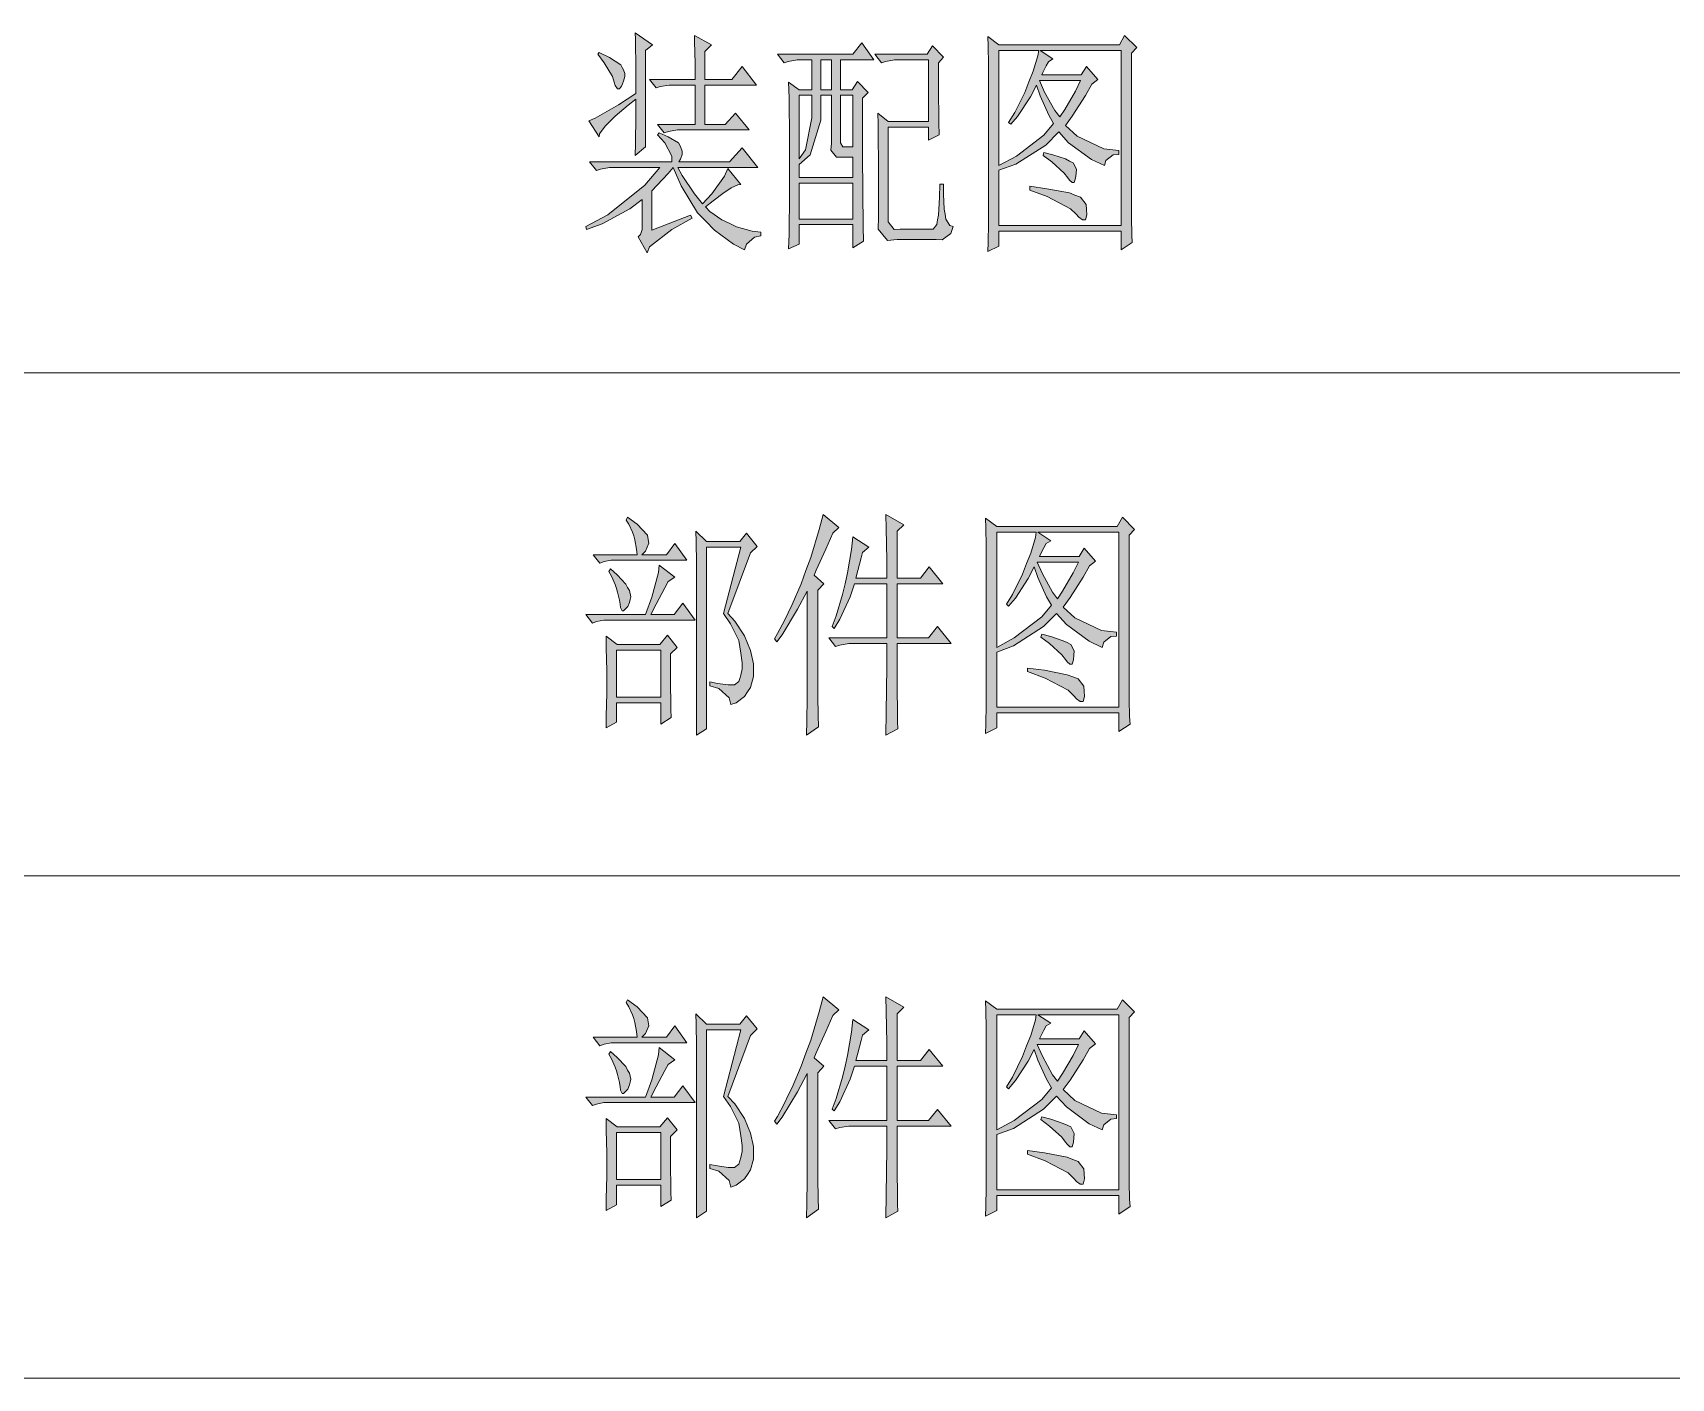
# Model space of a CAD drawing. Header units: millimetres. Extents: x 0 to 207, y 0 to 293.
# Drawn here: x 104.08 to 129.78, y 196.33 to 217.43 of the extents above; entities that cross this region are included whole.
import ezdxf

# ---------------------------------------------------------------- set-up
doc = ezdxf.new("R2010")
doc.units = ezdxf.units.MM

msp = doc.modelspace()

# ---------------------------------------------------------------- hatches: boundary and pattern name
h = msp.add_hatch(color=0)
h.dxf.hatch_style = 2
h.paths.add_polyline_path([(113.693222, 217.148833), (113.693222, 215.638944), (113.530944, 215.504889), (113.534472, 215.688333), (113.541528, 216.129306), (113.541528, 216.386833), (113.418056, 216.291583), (113.216972, 216.118722), (113.135833, 216.041111), (113.058222, 215.9635), (112.970028, 215.843556), (112.9665, 215.797694), (112.800694, 216.048167), (112.903, 216.086972), (113.269889, 216.298639), (113.541528, 216.475028), (113.541528, 216.848972), (113.534472, 217.325222), (113.530944, 217.427528), (113.799056, 217.237028)])
h = msp.add_hatch(color=0)
h.dxf.hatch_style = 2
h.paths.add_polyline_path([(113.753194, 216.69375), (114.469333, 216.69375), (114.469333, 216.944222), (114.462278, 217.289944), (114.45875, 217.385194), (114.726861, 217.237028), (114.621028, 217.134722), (114.621028, 216.69375), (115.044361, 216.69375), (115.210167, 216.898361), (115.432417, 216.605556), (114.621028, 216.605556), (114.621028, 215.988194), (114.938528, 215.988194), (115.104333, 216.164583), (115.316, 215.903528), (114.26825, 215.903528), (114.194167, 215.903528), (114.053056, 215.878833), (113.986028, 215.857667), (113.880194, 215.988194), (114.469333, 215.988194), (114.469333, 216.605556), (114.14125, 216.605556), (114.063639, 216.605556), (113.922528, 216.584389), (113.859028, 216.563222)])
h = msp.add_hatch(color=0)
h.paths.add_polyline_path([(117.097528, 216.400944), (117.097528, 215.504889), (117.104583, 214.383056), (117.111639, 214.157278), (116.945833, 214.054972), (116.945833, 214.418333), (116.102694, 214.418333), (116.102694, 214.111417), (115.936889, 214.037333), (115.943944, 214.266639), (115.947472, 214.912222), (115.947472, 215.332028), (115.947472, 215.748306), (115.943944, 216.408), (115.936889, 216.651417), (116.102694, 216.535), (116.30025, 216.535), (116.30025, 217.004194), (116.148556, 217.004194), (116.070944, 217.004194), (115.929833, 216.9795), (115.866333, 216.958333), (115.7605, 217.092389), (116.945833, 217.092389), (117.086944, 217.268778), (117.273917, 217.004194), (116.748278, 217.004194), (116.748278, 216.535), (116.93525, 216.535), (117.016389, 216.665528), (117.182194, 216.489139)])
h.paths.add_polyline_path([(116.441361, 216.446806), (116.441361, 216.055222), (116.272028, 215.515472), (116.102694, 215.36025), (116.102694, 215.155639), (116.945833, 215.155639), (116.945833, 215.476667), (116.783556, 215.476667), (116.688306, 215.476667), (116.600111, 215.586028), (116.607167, 215.695389), (116.607167, 216.446806)])
h.paths.add_polyline_path([(116.102694, 215.067444), (116.102694, 214.506528), (116.945833, 214.506528), (116.945833, 215.067444)])
h.paths.add_polyline_path([(116.748278, 216.446806), (116.748278, 215.769472), (116.748278, 215.702444), (116.787083, 215.638944), (116.829417, 215.638944), (116.945833, 215.638944), (116.945833, 216.446806)])
h.paths.add_polyline_path([(116.102694, 216.446806), (116.102694, 215.448444), (116.201472, 215.593083), (116.30025, 216.094028), (116.30025, 216.446806)])
h.paths.add_polyline_path([(116.441361, 217.004194), (116.441361, 216.535), (116.607167, 216.535), (116.607167, 217.004194)])
h = msp.add_hatch(color=0)
h.dxf.hatch_style = 2
h.paths.add_polyline_path([(118.286389, 216.958333), (118.286389, 216.577333), (118.289917, 216.012889), (118.296972, 215.829444), (118.131167, 215.74125), (118.131167, 215.945861), (117.499694, 215.945861), (117.499694, 214.59825), (117.499694, 214.464194), (117.591417, 214.340722), (117.686667, 214.347778), (118.155861, 214.347778), (118.201722, 214.347778), (118.261694, 214.421861), (118.272278, 214.495944), (118.286389, 214.5665), (118.304028, 214.845194), (118.307556, 215.053333), (118.367528, 215.053333), (118.367528, 214.898111), (118.378111, 214.66175), (118.392222, 214.580611), (118.402806, 214.503), (118.466306, 214.40775), (118.519222, 214.390111), (118.480417, 214.28075), (118.342833, 214.178444), (118.251111, 214.1855), (117.640806, 214.1855), (117.485583, 214.171389), (117.340944, 214.347778), (117.344472, 214.538278), (117.344472, 215.183861), (117.340944, 215.998778), (117.333889, 216.168111), (117.499694, 216.034056), (118.131167, 216.034056), (118.131167, 217.004194), (117.676083, 217.004194), (117.598472, 217.004194), (117.457361, 216.9795), (117.393861, 216.958333), (117.288028, 217.092389), (118.11, 217.092389), (118.191139, 217.222917), (118.367528, 217.046528)])
h = msp.add_hatch(color=0)
h.paths.add_polyline_path([(121.313222, 217.1065), (121.313222, 214.668806), (121.313222, 214.524167), (121.320278, 214.259583), (121.327333, 214.139639), (121.150944, 214.023222), (121.150944, 214.316028), (119.235361, 214.316028), (119.235361, 214.083194), (119.058972, 213.995), (119.066028, 214.139639), (119.073083, 214.443028), (119.073083, 214.594722), (119.073083, 216.813694), (119.073083, 216.937167), (119.066028, 217.215861), (119.058972, 217.371083), (119.235361, 217.237028), (121.12625, 217.237028), (121.207389, 217.385194), (121.397889, 217.194694)])
h.paths.add_polyline_path([(119.235361, 214.404222), (121.150944, 214.404222), (121.150944, 217.148833), (119.880944, 217.148833), (120.082028, 217.018306), (120.011472, 216.972444), (119.976194, 216.908944), (119.923278, 216.803111), (119.905639, 216.767833), (120.526528, 216.767833), (120.611194, 216.898361), (120.787583, 216.69375), (120.692333, 216.619667), (120.593556, 216.443278), (120.385417, 216.12225), (120.279583, 215.974083), (120.463028, 215.808278), (120.879306, 215.607194), (121.115667, 215.578972), (121.115667, 215.519), (121.027472, 215.511944), (120.914583, 215.42375), (120.889889, 215.346139), (120.685278, 215.441389), (120.328972, 215.702444), (120.17375, 215.871778), (119.969139, 215.667167), (119.499944, 215.367306), (119.235361, 215.272056)])
h.paths.add_polyline_path([(119.235361, 217.148833), (119.235361, 215.346139), (119.510528, 215.490778), (119.940917, 215.822389), (120.092611, 216.005833), (120.018528, 216.136361), (119.880944, 216.43975), (119.8245, 216.605556), (119.72925, 216.422111), (119.528167, 216.115194), (119.422333, 215.991722), (119.387056, 216.019944), (119.482306, 216.175167), (119.641056, 216.492667), (119.704556, 216.658472), (119.771583, 216.824278), (119.845667, 217.067694), (119.859778, 217.148833)])
h.paths.add_polyline_path([(119.870361, 216.679639), (119.9515, 216.496194), (120.11025, 216.210444), (120.187861, 216.108139), (120.269, 216.224556), (120.434806, 216.510306), (120.515944, 216.679639)])
h = msp.add_hatch(color=0)
h.dxf.hatch_style = 2
h.paths.add_polyline_path([(112.9665, 217.120611), (113.12525, 217.039472), (113.305167, 216.923056), (113.322806, 216.88425), (113.343972, 216.848972), (113.365139, 216.789), (113.365139, 216.767833), (113.365139, 216.739611), (113.3475, 216.669056), (113.329861, 216.626722), (113.312222, 216.587917), (113.284, 216.549111), (113.269889, 216.549111), (113.25225, 216.549111), (113.216972, 216.5985), (113.199333, 216.651417), (113.171111, 216.739611), (113.040583, 216.958333), (112.941806, 217.092389)])
h = msp.add_hatch(color=0)
h.dxf.hatch_style = 2
h.paths.add_polyline_path([(114.105972, 215.402583), (114.105972, 215.490778), (113.993083, 215.702444), (113.880194, 215.825917), (113.904889, 215.857667), (114.046, 215.797694), (114.208278, 215.702444), (114.229444, 215.667167), (114.247083, 215.628361), (114.26825, 215.568389), (114.26825, 215.547222), (114.26825, 215.519), (114.240028, 215.444917), (114.211806, 215.402583), (115.009083, 215.402583), (115.210167, 215.621306), (115.453583, 215.314389), (114.197694, 215.314389), (114.264722, 215.187389), (114.45875, 214.901639), (114.58575, 214.742889), (114.733917, 214.901639), (114.931472, 215.180333), (114.984389, 215.300278), (115.185472, 215.049806), (115.139611, 215.04275), (115.033778, 214.996889), (114.980861, 214.961611), (114.924417, 214.922806), (114.751556, 214.792278), (114.631611, 214.697028), (114.702167, 214.622944), (114.889139, 214.495944), (115.002028, 214.4395), (115.118444, 214.386583), (115.365389, 214.316028), (115.502972, 214.301917), (115.502972, 214.241944), (115.400667, 214.220778), (115.273667, 214.111417), (115.245444, 214.023222), (115.072583, 214.111417), (114.772722, 214.333667), (114.638667, 214.47125), (114.508139, 214.605306), (114.250611, 215.028639), (114.127139, 215.314389), (114.046, 215.219139), (113.876667, 215.035694), (113.788472, 214.9475), (113.788472, 214.330139), (114.398778, 214.5665), (114.423472, 214.520639), (114.105972, 214.34425), (113.753194, 214.072611), (113.717917, 213.977361), (113.576806, 214.227833), (113.612083, 214.263111), (113.640306, 214.34425), (113.636778, 214.390111), (113.636778, 214.813444), (113.446278, 214.668806), (113.012361, 214.432444), (112.765417, 214.34425), (112.754833, 214.390111), (113.100556, 214.573556), (113.682639, 215.035694), (113.915472, 215.314389), (113.199333, 215.314389), (113.12525, 215.314389), (112.984139, 215.289694), (112.920639, 215.268528), (112.814806, 215.402583)])
h = msp.add_hatch(color=0)
h.dxf.hatch_style = 2
h.paths.add_polyline_path([(119.940917, 215.55075), (120.082028, 215.511944), (120.279583, 215.448444), (120.339556, 215.416694), (120.399528, 215.388472), (120.452444, 215.289694), (120.445389, 215.219139), (120.438333, 215.148583), (120.417167, 215.081556), (120.399528, 215.081556), (120.381889, 215.081556), (120.339556, 215.116833), (120.314861, 215.152111), (120.258417, 215.226194), (120.064389, 215.402583), (119.930333, 215.504889)])
h = msp.add_hatch(color=0)
h.dxf.hatch_style = 2
h.paths.add_polyline_path([(119.718667, 215.021583), (119.986778, 214.982778), (120.343083, 214.91575), (120.42775, 214.880472), (120.512417, 214.848722), (120.604139, 214.735833), (120.611194, 214.654694), (120.614722, 214.573556), (120.593556, 214.492417), (120.561806, 214.492417), (120.544167, 214.492417), (120.487722, 214.538278), (120.445389, 214.580611), (120.357194, 214.668806), (119.993833, 214.859306), (119.718667, 214.961611)])
h = msp.add_hatch(color=0)
h.dxf.hatch_style = 2
h.paths.add_polyline_path([(112.87125, 209.243083), (113.562694, 209.243083), (113.552111, 209.331278), (113.523889, 209.475917), (113.50625, 209.535889), (113.488611, 209.595861), (113.428639, 209.719333), (113.389833, 209.786361), (113.411, 209.828694), (113.562694, 209.719333), (113.724972, 209.546472), (113.735556, 209.482972), (113.742611, 209.423), (113.693222, 209.299528), (113.63325, 209.243083), (114.021306, 209.243083), (114.151833, 209.419472), (114.338806, 209.154889), (113.199333, 209.154889), (113.153472, 209.154889), (113.040583, 209.133722), (112.977083, 209.109028)])
h = msp.add_hatch(color=0)
h.dxf.hatch_style = 2
h.paths.add_polyline_path([(116.219111, 206.410278), (116.222639, 206.639583), (116.229694, 206.992361), (116.229694, 207.115833), (116.229694, 208.671583), (116.078, 208.385833), (115.834583, 207.987194), (115.749917, 207.877833), (115.714639, 207.923694), (115.7605, 208.004833), (115.869861, 208.209444), (115.929833, 208.332917), (115.993333, 208.459917), (116.130917, 208.788), (116.205, 208.992611), (116.282611, 209.20075), (116.416667, 209.638194), (116.476639, 209.874556), (116.723583, 209.669944), (116.628333, 209.58175), (116.518972, 209.331278), (116.370806, 208.999667), (116.335528, 208.922056), (116.487222, 208.788), (116.3955, 208.685694), (116.3955, 207.158167), (116.3955, 207.027639), (116.399028, 206.720722), (116.406083, 206.544333)])
h = msp.add_hatch(color=0)
h.dxf.hatch_style = 2
h.paths.add_polyline_path([(117.475, 208.876194), (117.475, 209.154889), (117.467944, 209.655833), (117.460889, 209.874556), (117.743111, 209.712278), (117.637278, 209.609972), (117.637278, 208.876194), (118.004167, 208.876194), (118.14175, 209.052583), (118.353417, 208.788), (117.637278, 208.788), (117.637278, 207.937806), (118.131167, 207.937806), (118.272278, 208.114194), (118.483944, 207.849611), (117.637278, 207.849611), (117.637278, 207.292222), (117.644333, 206.625472), (117.651389, 206.512583), (117.460889, 206.410278), (117.467944, 206.770111), (117.475, 207.489778), (117.475, 207.849611), (116.956417, 207.849611), (116.882333, 207.849611), (116.741222, 207.824917), (116.674194, 207.80375), (116.568361, 207.937806), (117.475, 207.937806), (117.475, 208.788), (116.970528, 208.788), (116.899972, 208.583389), (116.741222, 208.230611), (116.653028, 208.085972), (116.61775, 208.114194), (116.68125, 208.283528), (116.783556, 208.618667), (116.822361, 208.788), (116.861167, 208.957333), (116.921139, 209.324222), (116.945833, 209.521778), (117.192778, 209.363028), (117.097528, 209.274833), (117.076361, 209.193694), (117.023444, 208.996139), (116.991694, 208.876194)])
h = msp.add_hatch(color=0)
h.paths.add_polyline_path([(121.277944, 209.55), (121.277944, 207.115833), (121.277944, 206.967667), (121.285, 206.703083), (121.292056, 206.586667), (121.115667, 206.47025), (121.115667, 206.763056), (119.200083, 206.763056), (119.200083, 206.526694), (119.023694, 206.4385), (119.03075, 206.586667), (119.034278, 206.886528), (119.034278, 207.04175), (119.034278, 209.257194), (119.034278, 209.384194), (119.03075, 209.662889), (119.023694, 209.814583), (119.200083, 209.684056), (121.090972, 209.684056), (121.172111, 209.828694), (121.359083, 209.638194)])
h.paths.add_polyline_path([(119.200083, 206.85125), (121.115667, 206.85125), (121.115667, 209.595861), (119.845667, 209.595861), (120.04675, 209.461806), (119.976194, 209.419472), (119.940917, 209.352444), (119.888, 209.250139), (119.870361, 209.214861), (120.49125, 209.214861), (120.572389, 209.345389), (120.748778, 209.140778), (120.657056, 209.066694), (120.55475, 208.890306), (120.350139, 208.569278), (120.244306, 208.421111), (120.42775, 208.251778), (120.844028, 208.054222), (121.080389, 208.026), (121.080389, 207.966028), (120.992194, 207.958972), (120.879306, 207.870778), (120.854611, 207.789639), (120.65, 207.884889), (120.293694, 208.149472), (120.138472, 208.318806), (119.933861, 208.114194), (119.464667, 207.810806), (119.200083, 207.715556)])
h.paths.add_polyline_path([(119.200083, 209.595861), (119.200083, 207.789639), (119.47525, 207.937806), (119.905639, 208.265889), (120.057333, 208.449333), (119.979722, 208.583389), (119.845667, 208.88325), (119.785694, 209.052583), (119.693972, 208.869139), (119.492889, 208.562222), (119.387056, 208.435222), (119.351778, 208.466972), (119.447028, 208.618667), (119.605778, 208.939694), (119.669278, 209.1055), (119.736306, 209.267778), (119.810389, 209.514722), (119.820972, 209.595861)])
h.paths.add_polyline_path([(119.835083, 209.126667), (119.916222, 208.943222), (120.074972, 208.653944), (120.152583, 208.551639), (120.233722, 208.671583), (120.399528, 208.957333), (120.480667, 209.126667)])
h = msp.add_hatch(color=0)
h.dxf.hatch_style = 2
h.paths.add_polyline_path([(114.4905, 206.410278), (114.4905, 208.932639), (114.4905, 209.109028), (114.486972, 209.447694), (114.479917, 209.609972), (114.645722, 209.447694), (115.171361, 209.447694), (115.277194, 209.578222), (115.443, 209.373611), (115.337167, 209.271306), (114.984389, 208.318806), (115.090222, 208.198861), (115.241917, 207.969556), (115.291306, 207.853139), (115.337167, 207.74025), (115.383028, 207.528583), (115.383028, 207.429806), (115.383028, 207.331028), (115.337167, 207.161694), (115.291306, 207.091139), (115.241917, 207.020583), (115.114917, 206.921806), (115.03025, 206.893583), (115.002028, 206.995889), (114.83975, 207.144056), (114.702167, 207.186389), (114.702167, 207.246361), (114.822111, 207.225194), (114.987917, 207.2005), (115.037306, 207.2005), (115.086694, 207.2005), (115.153722, 207.253417), (115.171361, 207.302806), (115.189, 207.355722), (115.206639, 207.450972), (115.206639, 207.496833), (115.206639, 207.546222), (115.189, 207.697917), (115.171361, 207.796694), (115.153722, 207.895472), (115.026722, 208.156528), (114.913833, 208.318806), (115.185472, 209.3595), (114.645722, 209.3595), (114.645722, 206.512583)])
h = msp.add_hatch(color=0)
h.dxf.hatch_style = 2
h.paths.add_polyline_path([(113.693222, 208.304694), (113.788472, 208.576333), (113.894306, 208.964389), (113.904889, 209.080806), (114.151833, 208.890306), (114.046, 208.81975), (113.993083, 208.720972), (113.859028, 208.466972), (113.774361, 208.304694), (114.14125, 208.304694), (114.278833, 208.481083), (114.469333, 208.2165), (113.082917, 208.2165), (113.037056, 208.2165), (112.924167, 208.195333), (112.860667, 208.170639), (112.754833, 208.304694)])
h = msp.add_hatch(color=0)
h.dxf.hatch_style = 2
h.paths.add_polyline_path([(113.142889, 209.020833), (113.248722, 208.925583), (113.382778, 208.780944), (113.411, 208.728028), (113.439222, 208.678639), (113.460389, 208.583389), (113.453333, 208.537528), (113.44275, 208.495194), (113.414528, 208.428167), (113.393361, 208.407), (113.372194, 208.385833), (113.3475, 208.364667), (113.322806, 208.364667), (113.301639, 208.414056), (113.294583, 208.466972), (113.284, 208.530472), (113.25225, 208.657472), (113.234611, 208.713917), (113.216972, 208.773889), (113.160528, 208.904417), (113.118194, 208.9785)])
h = msp.add_hatch(color=0)
h.paths.add_polyline_path([(113.072333, 206.526694), (113.075861, 206.710139), (113.082917, 207.069972), (113.082917, 207.246361), (113.082917, 207.42275), (113.075861, 207.782583), (113.072333, 207.966028), (113.248722, 207.8355), (113.915472, 207.8355), (114.035417, 207.980139), (114.187111, 207.789639), (114.081278, 207.687333), (114.081278, 207.313389), (114.088333, 206.812444), (114.091861, 206.688972), (113.929583, 206.586667), (113.929583, 206.921806), (113.234611, 206.921806), (113.234611, 206.614889)])
h.paths.add_polyline_path([(113.234611, 207.747306), (113.234611, 207.01), (113.929583, 207.01), (113.929583, 207.747306)])
h = msp.add_hatch(color=0)
h.dxf.hatch_style = 2
h.paths.add_polyline_path([(119.905639, 207.99425), (120.04675, 207.958972), (120.244306, 207.891944), (120.304278, 207.863722), (120.36425, 207.8355), (120.417167, 207.736722), (120.410111, 207.666167), (120.403056, 207.595611), (120.381889, 207.525056), (120.36425, 207.525056), (120.346611, 207.525056), (120.304278, 207.563861), (120.279583, 207.599139), (120.223139, 207.673222), (120.029111, 207.849611), (119.891528, 207.951917)])
h = msp.add_hatch(color=0)
h.dxf.hatch_style = 2
h.paths.add_polyline_path([(119.683389, 207.465083), (119.9515, 207.429806), (120.307806, 207.35925), (120.392472, 207.3275), (120.477139, 207.29575), (120.568861, 207.182861), (120.572389, 207.101722), (120.579444, 207.020583), (120.55475, 206.939444), (120.526528, 206.939444), (120.508889, 206.939444), (120.452444, 206.981778), (120.410111, 207.027639), (120.321917, 207.115833), (119.958556, 207.306333), (119.683389, 207.408639)])
h = msp.add_hatch(color=0)
h.dxf.hatch_style = 2
h.paths.add_polyline_path([(116.219111, 198.843194), (116.222639, 199.0725), (116.229694, 199.42175), (116.229694, 199.54875), (116.229694, 201.1045), (116.078, 200.81875), (115.834583, 200.420111), (115.749917, 200.31075), (115.714639, 200.356611), (115.7605, 200.434222), (115.869861, 200.642361), (115.929833, 200.765833), (115.993333, 200.889306), (116.130917, 201.220917), (116.205, 201.425528), (116.282611, 201.630139), (116.416667, 202.071111), (116.476639, 202.307472), (116.723583, 202.102861), (116.628333, 202.014667), (116.518972, 201.764194), (116.370806, 201.432583), (116.335528, 201.351444), (116.487222, 201.220917), (116.3955, 201.118611), (116.3955, 199.591083), (116.3955, 199.460556), (116.399028, 199.153639), (116.406083, 198.97725)])
h = msp.add_hatch(color=0)
h.dxf.hatch_style = 2
h.paths.add_polyline_path([(117.475, 201.309111), (117.475, 201.587806), (117.467944, 202.085222), (117.460889, 202.307472), (117.743111, 202.145194), (117.637278, 202.042889), (117.637278, 201.309111), (118.004167, 201.309111), (118.14175, 201.4855), (118.353417, 201.220917), (117.637278, 201.220917), (117.637278, 200.370722), (118.131167, 200.370722), (118.272278, 200.543583), (118.483944, 200.282528), (117.637278, 200.282528), (117.637278, 199.725139), (117.644333, 199.054861), (117.651389, 198.9455), (117.460889, 198.843194), (117.467944, 199.203028), (117.475, 199.922694), (117.475, 200.282528), (116.956417, 200.282528), (116.882333, 200.282528), (116.741222, 200.257833), (116.674194, 200.236667), (116.568361, 200.370722), (117.475, 200.370722), (117.475, 201.220917), (116.970528, 201.220917), (116.899972, 201.016306), (116.741222, 200.663528), (116.653028, 200.518889), (116.61775, 200.547111), (116.68125, 200.716444), (116.783556, 201.051583), (116.822361, 201.220917), (116.861167, 201.39025), (116.921139, 201.757139), (116.945833, 201.954694), (117.192778, 201.792417), (117.097528, 201.70775), (117.076361, 201.626611), (117.023444, 201.425528), (116.991694, 201.309111)])
h = msp.add_hatch(color=0)
h.dxf.hatch_style = 2
h.paths.add_polyline_path([(112.87125, 201.676), (113.562694, 201.676), (113.552111, 201.764194), (113.523889, 201.908833), (113.50625, 201.968806), (113.488611, 202.028778), (113.428639, 202.15225), (113.389833, 202.219278), (113.411, 202.261611), (113.562694, 202.15225), (113.724972, 201.979389), (113.735556, 201.915889), (113.742611, 201.855917), (113.693222, 201.732444), (113.63325, 201.676), (114.021306, 201.676), (114.151833, 201.852389), (114.338806, 201.587806), (113.199333, 201.587806), (113.153472, 201.587806), (113.040583, 201.566639), (112.977083, 201.541944)])
h = msp.add_hatch(color=0)
h.dxf.hatch_style = 2
h.paths.add_polyline_path([(114.4905, 198.843194), (114.4905, 201.365556), (114.4905, 201.541944), (114.486972, 201.880611), (114.479917, 202.042889), (114.645722, 201.880611), (115.171361, 201.880611), (115.277194, 202.011139), (115.443, 201.806528), (115.337167, 201.704222), (114.984389, 200.748194), (115.090222, 200.631778), (115.241917, 200.402472), (115.291306, 200.286056), (115.337167, 200.173167), (115.383028, 199.9615), (115.383028, 199.862722), (115.383028, 199.763944), (115.337167, 199.594611), (115.291306, 199.524056), (115.241917, 199.4535), (115.114917, 199.354722), (115.03025, 199.3265), (115.002028, 199.428806), (114.83975, 199.576972), (114.702167, 199.619306), (114.702167, 199.679278), (114.822111, 199.658111), (114.987917, 199.633417), (115.037306, 199.633417), (115.086694, 199.633417), (115.153722, 199.686333), (115.171361, 199.735722), (115.189, 199.788639), (115.206639, 199.883889), (115.206639, 199.926222), (115.206639, 199.979139), (115.189, 200.130833), (115.171361, 200.229611), (115.153722, 200.328389), (115.026722, 200.589444), (114.913833, 200.748194), (115.185472, 201.792417), (114.645722, 201.792417), (114.645722, 198.9455)])
h = msp.add_hatch(color=0)
h.paths.add_polyline_path([(121.277944, 201.982917), (121.277944, 199.54875), (121.277944, 199.400583), (121.285, 199.136), (121.292056, 199.019583), (121.115667, 198.903167), (121.115667, 199.195972), (119.200083, 199.195972), (119.200083, 198.959611), (119.023694, 198.871417), (119.03075, 199.019583), (119.034278, 199.319444), (119.034278, 199.474667), (119.034278, 201.690111), (119.034278, 201.817111), (119.03075, 202.095806), (119.023694, 202.2475), (119.200083, 202.116972), (121.090972, 202.116972), (121.172111, 202.261611), (121.359083, 202.071111)])
h.paths.add_polyline_path([(119.200083, 199.284167), (121.115667, 199.284167), (121.115667, 202.028778), (119.845667, 202.028778), (120.04675, 201.894722), (119.976194, 201.852389), (119.940917, 201.785361), (119.888, 201.683056), (119.870361, 201.647778), (120.49125, 201.647778), (120.572389, 201.778306), (120.748778, 201.573694), (120.657056, 201.499611), (120.55475, 201.323222), (120.350139, 201.002194), (120.244306, 200.854028), (120.42775, 200.684694), (120.844028, 200.487139), (121.080389, 200.458917), (121.080389, 200.398944), (120.992194, 200.391889), (120.879306, 200.303694), (120.854611, 200.222556), (120.65, 200.317806), (120.293694, 200.582389), (120.138472, 200.751722), (119.933861, 200.547111), (119.464667, 200.243722), (119.200083, 200.148472)])
h.paths.add_polyline_path([(119.200083, 202.028778), (119.200083, 200.222556), (119.47525, 200.370722), (119.905639, 200.698806), (120.057333, 200.88225), (119.979722, 201.016306), (119.845667, 201.316167), (119.785694, 201.4855), (119.693972, 201.302056), (119.492889, 200.995139), (119.387056, 200.868139), (119.351778, 200.899889), (119.447028, 201.051583), (119.605778, 201.372611), (119.669278, 201.538417), (119.736306, 201.700694), (119.810389, 201.947639), (119.820972, 202.028778)])
h.paths.add_polyline_path([(119.835083, 201.559583), (119.916222, 201.376139), (120.074972, 201.086861), (120.152583, 200.984556), (120.233722, 201.1045), (120.399528, 201.39025), (120.480667, 201.559583)])
h = msp.add_hatch(color=0)
h.dxf.hatch_style = 2
h.paths.add_polyline_path([(113.693222, 200.737611), (113.788472, 201.00925), (113.894306, 201.397306), (113.904889, 201.513722), (114.151833, 201.323222), (114.046, 201.249139), (113.993083, 201.153889), (113.859028, 200.899889), (113.774361, 200.737611), (114.14125, 200.737611), (114.278833, 200.914), (114.469333, 200.649417), (113.082917, 200.649417), (113.037056, 200.649417), (112.924167, 200.62825), (112.860667, 200.603556), (112.754833, 200.737611)])
h = msp.add_hatch(color=0)
h.dxf.hatch_style = 2
h.paths.add_polyline_path([(113.142889, 201.45375), (113.248722, 201.3585), (113.382778, 201.213861), (113.411, 201.160944), (113.439222, 201.111556), (113.460389, 201.016306), (113.453333, 200.970444), (113.44275, 200.928111), (113.414528, 200.861083), (113.393361, 200.839917), (113.372194, 200.81875), (113.3475, 200.794056), (113.322806, 200.794056), (113.301639, 200.846972), (113.294583, 200.899889), (113.284, 200.963389), (113.25225, 201.090389), (113.234611, 201.146833), (113.216972, 201.206806), (113.160528, 201.337333), (113.118194, 201.411417)])
h = msp.add_hatch(color=0)
h.paths.add_polyline_path([(113.072333, 198.959611), (113.075861, 199.143056), (113.082917, 199.502889), (113.082917, 199.679278), (113.082917, 199.855667), (113.075861, 200.2155), (113.072333, 200.398944), (113.248722, 200.268417), (113.915472, 200.268417), (114.035417, 200.413056), (114.187111, 200.222556), (114.081278, 200.12025), (114.081278, 199.746306), (114.088333, 199.245361), (114.091861, 199.121889), (113.929583, 199.019583), (113.929583, 199.354722), (113.234611, 199.354722), (113.234611, 199.047806)])
h.paths.add_polyline_path([(113.234611, 200.180222), (113.234611, 199.442917), (113.929583, 199.442917), (113.929583, 200.180222)])
h = msp.add_hatch(color=0)
h.dxf.hatch_style = 2
h.paths.add_polyline_path([(119.905639, 200.427167), (120.04675, 200.391889), (120.244306, 200.324861), (120.304278, 200.296639), (120.36425, 200.268417), (120.417167, 200.166111), (120.410111, 200.099083), (120.403056, 200.028528), (120.381889, 199.957972), (120.36425, 199.957972), (120.346611, 199.957972), (120.304278, 199.996778), (120.279583, 200.032056), (120.223139, 200.106139), (120.029111, 200.282528), (119.891528, 200.384833)])
h = msp.add_hatch(color=0)
h.dxf.hatch_style = 2
h.paths.add_polyline_path([(119.683389, 199.898), (119.9515, 199.862722), (120.307806, 199.792167), (120.392472, 199.760417), (120.477139, 199.728667), (120.568861, 199.61225), (120.572389, 199.534639), (120.579444, 199.4535), (120.55475, 199.372361), (120.526528, 199.372361), (120.508889, 199.372361), (120.452444, 199.414694), (120.410111, 199.460556), (120.321917, 199.54875), (119.958556, 199.73925), (119.683389, 199.841556)])

# ---------------------------------------------------------------- linework, layer by layer
at = {"color": 0, "lineweight": 0}
for points in [[(113.693222, 217.148833), (113.693222, 215.638944), (113.530944, 215.504889), (113.534472, 215.688333), (113.541528, 216.129306), (113.541528, 216.386833), (113.418056, 216.291583), (113.216972, 216.118722), (113.135833, 216.041111), (113.058222, 215.9635), (112.970028, 215.843556), (112.9665, 215.797694), (112.800694, 216.048167), (112.903, 216.086972), (113.269889, 216.298639), (113.541528, 216.475028), (113.541528, 216.848972), (113.534472, 217.325222), (113.530944, 217.427528), (113.799056, 217.237028)], [(113.753194, 216.69375), (114.469333, 216.69375), (114.469333, 216.944222), (114.462278, 217.289944), (114.45875, 217.385194), (114.726861, 217.237028), (114.621028, 217.134722), (114.621028, 216.69375), (115.044361, 216.69375), (115.210167, 216.898361), (115.432417, 216.605556), (114.621028, 216.605556), (114.621028, 215.988194), (114.938528, 215.988194), (115.104333, 216.164583), (115.316, 215.903528), (114.26825, 215.903528), (114.194167, 215.903528), (114.053056, 215.878833), (113.986028, 215.857667), (113.880194, 215.988194), (114.469333, 215.988194), (114.469333, 216.605556), (114.14125, 216.605556), (114.063639, 216.605556), (113.922528, 216.584389), (113.859028, 216.563222)], [(117.097528, 216.400944), (117.097528, 215.504889), (117.104583, 214.383056), (117.111639, 214.157278), (116.945833, 214.054972), (116.945833, 214.418333), (116.102694, 214.418333), (116.102694, 214.111417), (115.936889, 214.037333), (115.943944, 214.266639), (115.947472, 214.912222), (115.947472, 215.332028), (115.947472, 215.748306), (115.943944, 216.408), (115.936889, 216.651417), (116.102694, 216.535), (116.30025, 216.535), (116.30025, 217.004194), (116.148556, 217.004194), (116.070944, 217.004194), (115.929833, 216.9795), (115.866333, 216.958333), (115.7605, 217.092389), (116.945833, 217.092389), (117.086944, 217.268778), (117.273917, 217.004194), (116.748278, 217.004194), (116.748278, 216.535), (116.93525, 216.535), (117.016389, 216.665528), (117.182194, 216.489139)], [(118.286389, 216.958333), (118.286389, 216.577333), (118.289917, 216.012889), (118.296972, 215.829444), (118.131167, 215.74125), (118.131167, 215.945861), (117.499694, 215.945861), (117.499694, 214.59825), (117.499694, 214.464194), (117.591417, 214.340722), (117.686667, 214.347778), (118.155861, 214.347778), (118.201722, 214.347778), (118.261694, 214.421861), (118.272278, 214.495944), (118.286389, 214.5665), (118.304028, 214.845194), (118.307556, 215.053333), (118.367528, 215.053333), (118.367528, 214.898111), (118.378111, 214.66175), (118.392222, 214.580611), (118.402806, 214.503), (118.466306, 214.40775), (118.519222, 214.390111), (118.480417, 214.28075), (118.342833, 214.178444), (118.251111, 214.1855), (117.640806, 214.1855), (117.485583, 214.171389), (117.340944, 214.347778), (117.344472, 214.538278), (117.344472, 215.183861), (117.340944, 215.998778), (117.333889, 216.168111), (117.499694, 216.034056), (118.131167, 216.034056), (118.131167, 217.004194), (117.676083, 217.004194), (117.598472, 217.004194), (117.457361, 216.9795), (117.393861, 216.958333), (117.288028, 217.092389), (118.11, 217.092389), (118.191139, 217.222917), (118.367528, 217.046528)], [(121.313222, 217.1065), (121.313222, 214.668806), (121.313222, 214.524167), (121.320278, 214.259583), (121.327333, 214.139639), (121.150944, 214.023222), (121.150944, 214.316028), (119.235361, 214.316028), (119.235361, 214.083194), (119.058972, 213.995), (119.066028, 214.139639), (119.073083, 214.443028), (119.073083, 214.594722), (119.073083, 216.813694), (119.073083, 216.937167), (119.066028, 217.215861), (119.058972, 217.371083), (119.235361, 217.237028), (121.12625, 217.237028), (121.207389, 217.385194), (121.397889, 217.194694)], [(112.9665, 217.120611), (113.12525, 217.039472), (113.305167, 216.923056), (113.322806, 216.88425), (113.343972, 216.848972), (113.365139, 216.789), (113.365139, 216.767833), (113.365139, 216.739611), (113.3475, 216.669056), (113.329861, 216.626722), (113.312222, 216.587917), (113.284, 216.549111), (113.269889, 216.549111), (113.25225, 216.549111), (113.216972, 216.5985), (113.199333, 216.651417), (113.171111, 216.739611), (113.040583, 216.958333), (112.941806, 217.092389)], [(116.441361, 217.004194), (116.441361, 216.535), (116.607167, 216.535), (116.607167, 217.004194)], [(119.235361, 214.404222), (121.150944, 214.404222), (121.150944, 217.148833), (119.880944, 217.148833), (120.082028, 217.018306), (120.011472, 216.972444), (119.976194, 216.908944), (119.923278, 216.803111), (119.905639, 216.767833), (120.526528, 216.767833), (120.611194, 216.898361), (120.787583, 216.69375), (120.692333, 216.619667), (120.593556, 216.443278), (120.385417, 216.12225), (120.279583, 215.974083), (120.463028, 215.808278), (120.879306, 215.607194), (121.115667, 215.578972), (121.115667, 215.519), (121.027472, 215.511944), (120.914583, 215.42375), (120.889889, 215.346139), (120.685278, 215.441389), (120.328972, 215.702444), (120.17375, 215.871778), (119.969139, 215.667167), (119.499944, 215.367306), (119.235361, 215.272056)], [(119.235361, 217.148833), (119.235361, 215.346139), (119.510528, 215.490778), (119.940917, 215.822389), (120.092611, 216.005833), (120.018528, 216.136361), (119.880944, 216.43975), (119.8245, 216.605556), (119.72925, 216.422111), (119.528167, 216.115194), (119.422333, 215.991722), (119.387056, 216.019944), (119.482306, 216.175167), (119.641056, 216.492667), (119.704556, 216.658472), (119.771583, 216.824278), (119.845667, 217.067694), (119.859778, 217.148833)], [(119.870361, 216.679639), (119.9515, 216.496194), (120.11025, 216.210444), (120.187861, 216.108139), (120.269, 216.224556), (120.434806, 216.510306), (120.515944, 216.679639)], [(116.441361, 216.446806), (116.441361, 216.055222), (116.272028, 215.515472), (116.102694, 215.36025), (116.102694, 215.155639), (116.945833, 215.155639), (116.945833, 215.476667), (116.783556, 215.476667), (116.688306, 215.476667), (116.600111, 215.586028), (116.607167, 215.695389), (116.607167, 216.446806)], [(116.102694, 216.446806), (116.102694, 215.448444), (116.201472, 215.593083), (116.30025, 216.094028), (116.30025, 216.446806)], [(116.748278, 216.446806), (116.748278, 215.769472), (116.748278, 215.702444), (116.787083, 215.638944), (116.829417, 215.638944), (116.945833, 215.638944), (116.945833, 216.446806)], [(114.105972, 215.402583), (114.105972, 215.490778), (113.993083, 215.702444), (113.880194, 215.825917), (113.904889, 215.857667), (114.046, 215.797694), (114.208278, 215.702444), (114.229444, 215.667167), (114.247083, 215.628361), (114.26825, 215.568389), (114.26825, 215.547222), (114.26825, 215.519), (114.240028, 215.444917), (114.211806, 215.402583), (115.009083, 215.402583), (115.210167, 215.621306), (115.453583, 215.314389), (114.197694, 215.314389), (114.264722, 215.187389), (114.45875, 214.901639), (114.58575, 214.742889), (114.733917, 214.901639), (114.931472, 215.180333), (114.984389, 215.300278), (115.185472, 215.049806), (115.139611, 215.04275), (115.033778, 214.996889), (114.980861, 214.961611), (114.924417, 214.922806), (114.751556, 214.792278), (114.631611, 214.697028), (114.702167, 214.622944), (114.889139, 214.495944), (115.002028, 214.4395), (115.118444, 214.386583), (115.365389, 214.316028), (115.502972, 214.301917), (115.502972, 214.241944), (115.400667, 214.220778), (115.273667, 214.111417), (115.245444, 214.023222), (115.072583, 214.111417), (114.772722, 214.333667), (114.638667, 214.47125), (114.508139, 214.605306), (114.250611, 215.028639), (114.127139, 215.314389), (114.046, 215.219139), (113.876667, 215.035694), (113.788472, 214.9475), (113.788472, 214.330139), (114.398778, 214.5665), (114.423472, 214.520639), (114.105972, 214.34425), (113.753194, 214.072611), (113.717917, 213.977361), (113.576806, 214.227833), (113.612083, 214.263111), (113.640306, 214.34425), (113.636778, 214.390111), (113.636778, 214.813444), (113.446278, 214.668806), (113.012361, 214.432444), (112.765417, 214.34425), (112.754833, 214.390111), (113.100556, 214.573556), (113.682639, 215.035694), (113.915472, 215.314389), (113.199333, 215.314389), (113.12525, 215.314389), (112.984139, 215.289694), (112.920639, 215.268528), (112.814806, 215.402583)], [(119.940917, 215.55075), (120.082028, 215.511944), (120.279583, 215.448444), (120.339556, 215.416694), (120.399528, 215.388472), (120.452444, 215.289694), (120.445389, 215.219139), (120.438333, 215.148583), (120.417167, 215.081556), (120.399528, 215.081556), (120.381889, 215.081556), (120.339556, 215.116833), (120.314861, 215.152111), (120.258417, 215.226194), (120.064389, 215.402583), (119.930333, 215.504889)], [(116.102694, 215.067444), (116.102694, 214.506528), (116.945833, 214.506528), (116.945833, 215.067444)], [(119.718667, 215.021583), (119.986778, 214.982778), (120.343083, 214.91575), (120.42775, 214.880472), (120.512417, 214.848722), (120.604139, 214.735833), (120.611194, 214.654694), (120.614722, 214.573556), (120.593556, 214.492417), (120.561806, 214.492417), (120.544167, 214.492417), (120.487722, 214.538278), (120.445389, 214.580611), (120.357194, 214.668806), (119.993833, 214.859306), (119.718667, 214.961611)], [(112.87125, 209.243083), (113.562694, 209.243083), (113.552111, 209.331278), (113.523889, 209.475917), (113.50625, 209.535889), (113.488611, 209.595861), (113.428639, 209.719333), (113.389833, 209.786361), (113.411, 209.828694), (113.562694, 209.719333), (113.724972, 209.546472), (113.735556, 209.482972), (113.742611, 209.423), (113.693222, 209.299528), (113.63325, 209.243083), (114.021306, 209.243083), (114.151833, 209.419472), (114.338806, 209.154889), (113.199333, 209.154889), (113.153472, 209.154889), (113.040583, 209.133722), (112.977083, 209.109028)], [(116.219111, 206.410278), (116.222639, 206.639583), (116.229694, 206.992361), (116.229694, 207.115833), (116.229694, 208.671583), (116.078, 208.385833), (115.834583, 207.987194), (115.749917, 207.877833), (115.714639, 207.923694), (115.7605, 208.004833), (115.869861, 208.209444), (115.929833, 208.332917), (115.993333, 208.459917), (116.130917, 208.788), (116.205, 208.992611), (116.282611, 209.20075), (116.416667, 209.638194), (116.476639, 209.874556), (116.723583, 209.669944), (116.628333, 209.58175), (116.518972, 209.331278), (116.370806, 208.999667), (116.335528, 208.922056), (116.487222, 208.788), (116.3955, 208.685694), (116.3955, 207.158167), (116.3955, 207.027639), (116.399028, 206.720722), (116.406083, 206.544333)], [(117.475, 208.876194), (117.475, 209.154889), (117.467944, 209.655833), (117.460889, 209.874556), (117.743111, 209.712278), (117.637278, 209.609972), (117.637278, 208.876194), (118.004167, 208.876194), (118.14175, 209.052583), (118.353417, 208.788), (117.637278, 208.788), (117.637278, 207.937806), (118.131167, 207.937806), (118.272278, 208.114194), (118.483944, 207.849611), (117.637278, 207.849611), (117.637278, 207.292222), (117.644333, 206.625472), (117.651389, 206.512583), (117.460889, 206.410278), (117.467944, 206.770111), (117.475, 207.489778), (117.475, 207.849611), (116.956417, 207.849611), (116.882333, 207.849611), (116.741222, 207.824917), (116.674194, 207.80375), (116.568361, 207.937806), (117.475, 207.937806), (117.475, 208.788), (116.970528, 208.788), (116.899972, 208.583389), (116.741222, 208.230611), (116.653028, 208.085972), (116.61775, 208.114194), (116.68125, 208.283528), (116.783556, 208.618667), (116.822361, 208.788), (116.861167, 208.957333), (116.921139, 209.324222), (116.945833, 209.521778), (117.192778, 209.363028), (117.097528, 209.274833), (117.076361, 209.193694), (117.023444, 208.996139), (116.991694, 208.876194)], [(121.277944, 209.55), (121.277944, 207.115833), (121.277944, 206.967667), (121.285, 206.703083), (121.292056, 206.586667), (121.115667, 206.47025), (121.115667, 206.763056), (119.200083, 206.763056), (119.200083, 206.526694), (119.023694, 206.4385), (119.03075, 206.586667), (119.034278, 206.886528), (119.034278, 207.04175), (119.034278, 209.257194), (119.034278, 209.384194), (119.03075, 209.662889), (119.023694, 209.814583), (119.200083, 209.684056), (121.090972, 209.684056), (121.172111, 209.828694), (121.359083, 209.638194)], [(114.4905, 206.410278), (114.4905, 208.932639), (114.4905, 209.109028), (114.486972, 209.447694), (114.479917, 209.609972), (114.645722, 209.447694), (115.171361, 209.447694), (115.277194, 209.578222), (115.443, 209.373611), (115.337167, 209.271306), (114.984389, 208.318806), (115.090222, 208.198861), (115.241917, 207.969556), (115.291306, 207.853139), (115.337167, 207.74025), (115.383028, 207.528583), (115.383028, 207.429806), (115.383028, 207.331028), (115.337167, 207.161694), (115.291306, 207.091139), (115.241917, 207.020583), (115.114917, 206.921806), (115.03025, 206.893583), (115.002028, 206.995889), (114.83975, 207.144056), (114.702167, 207.186389), (114.702167, 207.246361), (114.822111, 207.225194), (114.987917, 207.2005), (115.037306, 207.2005), (115.086694, 207.2005), (115.153722, 207.253417), (115.171361, 207.302806), (115.189, 207.355722), (115.206639, 207.450972), (115.206639, 207.496833), (115.206639, 207.546222), (115.189, 207.697917), (115.171361, 207.796694), (115.153722, 207.895472), (115.026722, 208.156528), (114.913833, 208.318806), (115.185472, 209.3595), (114.645722, 209.3595), (114.645722, 206.512583)], [(119.200083, 206.85125), (121.115667, 206.85125), (121.115667, 209.595861), (119.845667, 209.595861), (120.04675, 209.461806), (119.976194, 209.419472), (119.940917, 209.352444), (119.888, 209.250139), (119.870361, 209.214861), (120.49125, 209.214861), (120.572389, 209.345389), (120.748778, 209.140778), (120.657056, 209.066694), (120.55475, 208.890306), (120.350139, 208.569278), (120.244306, 208.421111), (120.42775, 208.251778), (120.844028, 208.054222), (121.080389, 208.026), (121.080389, 207.966028), (120.992194, 207.958972), (120.879306, 207.870778), (120.854611, 207.789639), (120.65, 207.884889), (120.293694, 208.149472), (120.138472, 208.318806), (119.933861, 208.114194), (119.464667, 207.810806), (119.200083, 207.715556)], [(119.200083, 209.595861), (119.200083, 207.789639), (119.47525, 207.937806), (119.905639, 208.265889), (120.057333, 208.449333), (119.979722, 208.583389), (119.845667, 208.88325), (119.785694, 209.052583), (119.693972, 208.869139), (119.492889, 208.562222), (119.387056, 208.435222), (119.351778, 208.466972), (119.447028, 208.618667), (119.605778, 208.939694), (119.669278, 209.1055), (119.736306, 209.267778), (119.810389, 209.514722), (119.820972, 209.595861)], [(113.693222, 208.304694), (113.788472, 208.576333), (113.894306, 208.964389), (113.904889, 209.080806), (114.151833, 208.890306), (114.046, 208.81975), (113.993083, 208.720972), (113.859028, 208.466972), (113.774361, 208.304694), (114.14125, 208.304694), (114.278833, 208.481083), (114.469333, 208.2165), (113.082917, 208.2165), (113.037056, 208.2165), (112.924167, 208.195333), (112.860667, 208.170639), (112.754833, 208.304694)], [(113.142889, 209.020833), (113.248722, 208.925583), (113.382778, 208.780944), (113.411, 208.728028), (113.439222, 208.678639), (113.460389, 208.583389), (113.453333, 208.537528), (113.44275, 208.495194), (113.414528, 208.428167), (113.393361, 208.407), (113.372194, 208.385833), (113.3475, 208.364667), (113.322806, 208.364667), (113.301639, 208.414056), (113.294583, 208.466972), (113.284, 208.530472), (113.25225, 208.657472), (113.234611, 208.713917), (113.216972, 208.773889), (113.160528, 208.904417), (113.118194, 208.9785)], [(119.835083, 209.126667), (119.916222, 208.943222), (120.074972, 208.653944), (120.152583, 208.551639), (120.233722, 208.671583), (120.399528, 208.957333), (120.480667, 209.126667)], [(113.072333, 206.526694), (113.075861, 206.710139), (113.082917, 207.069972), (113.082917, 207.246361), (113.082917, 207.42275), (113.075861, 207.782583), (113.072333, 207.966028), (113.248722, 207.8355), (113.915472, 207.8355), (114.035417, 207.980139), (114.187111, 207.789639), (114.081278, 207.687333), (114.081278, 207.313389), (114.088333, 206.812444), (114.091861, 206.688972), (113.929583, 206.586667), (113.929583, 206.921806), (113.234611, 206.921806), (113.234611, 206.614889)], [(119.905639, 207.99425), (120.04675, 207.958972), (120.244306, 207.891944), (120.304278, 207.863722), (120.36425, 207.8355), (120.417167, 207.736722), (120.410111, 207.666167), (120.403056, 207.595611), (120.381889, 207.525056), (120.36425, 207.525056), (120.346611, 207.525056), (120.304278, 207.563861), (120.279583, 207.599139), (120.223139, 207.673222), (120.029111, 207.849611), (119.891528, 207.951917)], [(113.234611, 207.747306), (113.234611, 207.01), (113.929583, 207.01), (113.929583, 207.747306)], [(119.683389, 207.465083), (119.9515, 207.429806), (120.307806, 207.35925), (120.392472, 207.3275), (120.477139, 207.29575), (120.568861, 207.182861), (120.572389, 207.101722), (120.579444, 207.020583), (120.55475, 206.939444), (120.526528, 206.939444), (120.508889, 206.939444), (120.452444, 206.981778), (120.410111, 207.027639), (120.321917, 207.115833), (119.958556, 207.306333), (119.683389, 207.408639)], [(116.219111, 198.843194), (116.222639, 199.0725), (116.229694, 199.42175), (116.229694, 199.54875), (116.229694, 201.1045), (116.078, 200.81875), (115.834583, 200.420111), (115.749917, 200.31075), (115.714639, 200.356611), (115.7605, 200.434222), (115.869861, 200.642361), (115.929833, 200.765833), (115.993333, 200.889306), (116.130917, 201.220917), (116.205, 201.425528), (116.282611, 201.630139), (116.416667, 202.071111), (116.476639, 202.307472), (116.723583, 202.102861), (116.628333, 202.014667), (116.518972, 201.764194), (116.370806, 201.432583), (116.335528, 201.351444), (116.487222, 201.220917), (116.3955, 201.118611), (116.3955, 199.591083), (116.3955, 199.460556), (116.399028, 199.153639), (116.406083, 198.97725)], [(117.475, 201.309111), (117.475, 201.587806), (117.467944, 202.085222), (117.460889, 202.307472), (117.743111, 202.145194), (117.637278, 202.042889), (117.637278, 201.309111), (118.004167, 201.309111), (118.14175, 201.4855), (118.353417, 201.220917), (117.637278, 201.220917), (117.637278, 200.370722), (118.131167, 200.370722), (118.272278, 200.543583), (118.483944, 200.282528), (117.637278, 200.282528), (117.637278, 199.725139), (117.644333, 199.054861), (117.651389, 198.9455), (117.460889, 198.843194), (117.467944, 199.203028), (117.475, 199.922694), (117.475, 200.282528), (116.956417, 200.282528), (116.882333, 200.282528), (116.741222, 200.257833), (116.674194, 200.236667), (116.568361, 200.370722), (117.475, 200.370722), (117.475, 201.220917), (116.970528, 201.220917), (116.899972, 201.016306), (116.741222, 200.663528), (116.653028, 200.518889), (116.61775, 200.547111), (116.68125, 200.716444), (116.783556, 201.051583), (116.822361, 201.220917), (116.861167, 201.39025), (116.921139, 201.757139), (116.945833, 201.954694), (117.192778, 201.792417), (117.097528, 201.70775), (117.076361, 201.626611), (117.023444, 201.425528), (116.991694, 201.309111)], [(112.87125, 201.676), (113.562694, 201.676), (113.552111, 201.764194), (113.523889, 201.908833), (113.50625, 201.968806), (113.488611, 202.028778), (113.428639, 202.15225), (113.389833, 202.219278), (113.411, 202.261611), (113.562694, 202.15225), (113.724972, 201.979389), (113.735556, 201.915889), (113.742611, 201.855917), (113.693222, 201.732444), (113.63325, 201.676), (114.021306, 201.676), (114.151833, 201.852389), (114.338806, 201.587806), (113.199333, 201.587806), (113.153472, 201.587806), (113.040583, 201.566639), (112.977083, 201.541944)], [(114.4905, 198.843194), (114.4905, 201.365556), (114.4905, 201.541944), (114.486972, 201.880611), (114.479917, 202.042889), (114.645722, 201.880611), (115.171361, 201.880611), (115.277194, 202.011139), (115.443, 201.806528), (115.337167, 201.704222), (114.984389, 200.748194), (115.090222, 200.631778), (115.241917, 200.402472), (115.291306, 200.286056), (115.337167, 200.173167), (115.383028, 199.9615), (115.383028, 199.862722), (115.383028, 199.763944), (115.337167, 199.594611), (115.291306, 199.524056), (115.241917, 199.4535), (115.114917, 199.354722), (115.03025, 199.3265), (115.002028, 199.428806), (114.83975, 199.576972), (114.702167, 199.619306), (114.702167, 199.679278), (114.822111, 199.658111), (114.987917, 199.633417), (115.037306, 199.633417), (115.086694, 199.633417), (115.153722, 199.686333), (115.171361, 199.735722), (115.189, 199.788639), (115.206639, 199.883889), (115.206639, 199.926222), (115.206639, 199.979139), (115.189, 200.130833), (115.171361, 200.229611), (115.153722, 200.328389), (115.026722, 200.589444), (114.913833, 200.748194), (115.185472, 201.792417), (114.645722, 201.792417), (114.645722, 198.9455)], [(121.277944, 201.982917), (121.277944, 199.54875), (121.277944, 199.400583), (121.285, 199.136), (121.292056, 199.019583), (121.115667, 198.903167), (121.115667, 199.195972), (119.200083, 199.195972), (119.200083, 198.959611), (119.023694, 198.871417), (119.03075, 199.019583), (119.034278, 199.319444), (119.034278, 199.474667), (119.034278, 201.690111), (119.034278, 201.817111), (119.03075, 202.095806), (119.023694, 202.2475), (119.200083, 202.116972), (121.090972, 202.116972), (121.172111, 202.261611), (121.359083, 202.071111)], [(119.200083, 199.284167), (121.115667, 199.284167), (121.115667, 202.028778), (119.845667, 202.028778), (120.04675, 201.894722), (119.976194, 201.852389), (119.940917, 201.785361), (119.888, 201.683056), (119.870361, 201.647778), (120.49125, 201.647778), (120.572389, 201.778306), (120.748778, 201.573694), (120.657056, 201.499611), (120.55475, 201.323222), (120.350139, 201.002194), (120.244306, 200.854028), (120.42775, 200.684694), (120.844028, 200.487139), (121.080389, 200.458917), (121.080389, 200.398944), (120.992194, 200.391889), (120.879306, 200.303694), (120.854611, 200.222556), (120.65, 200.317806), (120.293694, 200.582389), (120.138472, 200.751722), (119.933861, 200.547111), (119.464667, 200.243722), (119.200083, 200.148472)], [(119.200083, 202.028778), (119.200083, 200.222556), (119.47525, 200.370722), (119.905639, 200.698806), (120.057333, 200.88225), (119.979722, 201.016306), (119.845667, 201.316167), (119.785694, 201.4855), (119.693972, 201.302056), (119.492889, 200.995139), (119.387056, 200.868139), (119.351778, 200.899889), (119.447028, 201.051583), (119.605778, 201.372611), (119.669278, 201.538417), (119.736306, 201.700694), (119.810389, 201.947639), (119.820972, 202.028778)], [(113.693222, 200.737611), (113.788472, 201.00925), (113.894306, 201.397306), (113.904889, 201.513722), (114.151833, 201.323222), (114.046, 201.249139), (113.993083, 201.153889), (113.859028, 200.899889), (113.774361, 200.737611), (114.14125, 200.737611), (114.278833, 200.914), (114.469333, 200.649417), (113.082917, 200.649417), (113.037056, 200.649417), (112.924167, 200.62825), (112.860667, 200.603556), (112.754833, 200.737611)], [(119.835083, 201.559583), (119.916222, 201.376139), (120.074972, 201.086861), (120.152583, 200.984556), (120.233722, 201.1045), (120.399528, 201.39025), (120.480667, 201.559583)], [(113.142889, 201.45375), (113.248722, 201.3585), (113.382778, 201.213861), (113.411, 201.160944), (113.439222, 201.111556), (113.460389, 201.016306), (113.453333, 200.970444), (113.44275, 200.928111), (113.414528, 200.861083), (113.393361, 200.839917), (113.372194, 200.81875), (113.3475, 200.794056), (113.322806, 200.794056), (113.301639, 200.846972), (113.294583, 200.899889), (113.284, 200.963389), (113.25225, 201.090389), (113.234611, 201.146833), (113.216972, 201.206806), (113.160528, 201.337333), (113.118194, 201.411417)], [(113.072333, 198.959611), (113.075861, 199.143056), (113.082917, 199.502889), (113.082917, 199.679278), (113.082917, 199.855667), (113.075861, 200.2155), (113.072333, 200.398944), (113.248722, 200.268417), (113.915472, 200.268417), (114.035417, 200.413056), (114.187111, 200.222556), (114.081278, 200.12025), (114.081278, 199.746306), (114.088333, 199.245361), (114.091861, 199.121889), (113.929583, 199.019583), (113.929583, 199.354722), (113.234611, 199.354722), (113.234611, 199.047806)], [(119.905639, 200.427167), (120.04675, 200.391889), (120.244306, 200.324861), (120.304278, 200.296639), (120.36425, 200.268417), (120.417167, 200.166111), (120.410111, 200.099083), (120.403056, 200.028528), (120.381889, 199.957972), (120.36425, 199.957972), (120.346611, 199.957972), (120.304278, 199.996778), (120.279583, 200.032056), (120.223139, 200.106139), (120.029111, 200.282528), (119.891528, 200.384833)], [(113.234611, 200.180222), (113.234611, 199.442917), (113.929583, 199.442917), (113.929583, 200.180222)], [(119.683389, 199.898), (119.9515, 199.862722), (120.307806, 199.792167), (120.392472, 199.760417), (120.477139, 199.728667), (120.568861, 199.61225), (120.572389, 199.534639), (120.579444, 199.4535), (120.55475, 199.372361), (120.526528, 199.372361), (120.508889, 199.372361), (120.452444, 199.414694), (120.410111, 199.460556), (120.321917, 199.54875), (119.958556, 199.73925), (119.683389, 199.841556)]]:
    msp.add_lwpolyline(points, close=True, dxfattribs=at)
for points in [[(25.124833, 212.093528), (201.9935, 212.093528)], [(25.124833, 204.208944), (201.9935, 204.208944)], [(25.124833, 196.327889), (201.9935, 196.327889)]]:
    msp.add_lwpolyline(points, dxfattribs=at)

doc.saveas('drawing.dxf')
